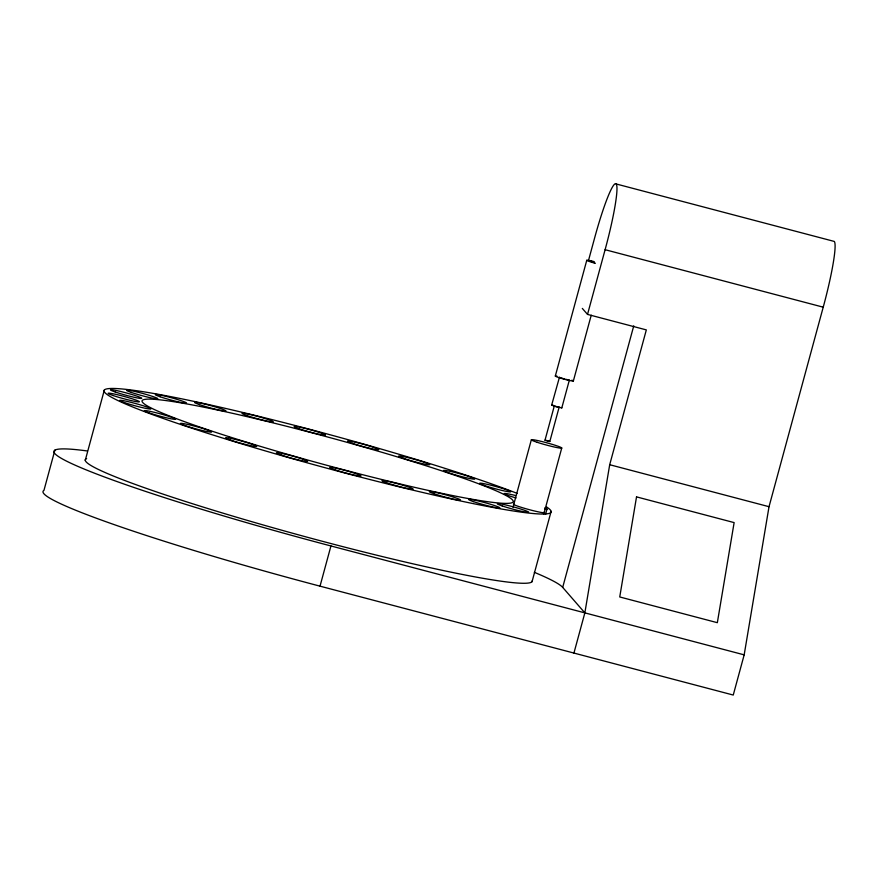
<?xml version="1.0" encoding="UTF-8"?>
<svg xmlns="http://www.w3.org/2000/svg" width="879" height="879" viewBox="0 0 879 879"><rect width="100%" height="100%" fill="white"/><g stroke="black" fill="none" stroke-linecap="round" stroke-linejoin="round"><path stroke-width="1.32" d="M573.932 653.064L584.854 612.872L609.696 464.716L646.329 329.9L587.524 314.407L582.316 308.419M54.883 450.169L43.961 490.372A264.063 18.877 15.2 0 0 320.022 586.161L733.251 695.047L744.172 654.855L769.026 506.7L823.227 307.178A62.079 6.582 -75.2 0 0 834.259 241.428L616.135 183.953A62.079 6.582 -75.2 0 0 594.687 237.726L588.589 260.173M85.263 460.321L104.326 390.078M320.022 586.161L330.943 545.958A264.063 18.877 15.2 0 1 94.141 473.045A264.063 18.877 15.2 0 1 87.428 450.982M513.006 507.227L531.323 439.83M555.308 376.058L586.776 260.261M569.416 379.893L561.813 407.889L556.121 406.724L551.649 405.131L559.494 377.102M559.143 407.153L549.814 441.511L548.848 441.379L545.002 440.214L554.33 405.845L556.022 406.483M587.524 314.407L605.104 249.702A62.079 6.582 -75.2 0 0 616.135 183.953M573.361 380.992L591.237 315.198M543.804 514.05L561.758 447.971M545.551 514.413L546.98 509.139M532.059 581.656L551.122 511.402M584.854 612.872L562.692 587.392L633.759 325.845M551.649 405.131L553.243 405.274M559.11 407.175L556.165 406.527M545.013 440.181L547.221 440.61M568.263 379.838L565.922 379.321M593.907 261.854L590.721 261.338L594.556 262.777M605.104 249.702L823.227 307.178M609.696 464.716L769.026 506.7M330.943 545.958L744.172 654.855M564.67 379.003L562.483 378.388M547.969 440.818L549.804 441.478M562.186 378.3L559.89 377.509M561.011 407.449L561.813 407.867M544.035 512.127A16.163 1.154 15.2 0 1 529.334 509.677A16.163 1.154 15.2 0 1 513.907 504.03M544.749 507.941A16.163 1.154 15.2 0 1 545.035 509.216M516.083 497.964A16.163 1.154 15.2 0 1 504.249 493.635A16.163 1.154 15.2 0 1 515.533 495.514M546.584 506.974A231.606 16.558 15.2 0 1 282.598 455.893A231.606 16.558 15.2 0 1 144.057 391.858A231.606 16.558 15.2 0 1 517.193 493.394M532.3 580.645A231.606 16.558 15.2 0 1 297.816 534.663A231.606 16.558 15.2 0 1 86.636 458.552M595.391 263.315A9.361 0.67 15.2 0 1 586.798 260.36A9.361 0.67 15.2 0 1 593.94 261.557M571.877 380.178A9.361 0.67 15.2 0 1 570.218 380.64A9.361 0.67 15.2 0 1 558.275 377.399A9.361 0.67 15.2 0 1 556.934 376.124M534.322 572.317A264.063 18.877 15.2 0 1 562.692 587.392M636.528 496.877L619.739 596.962L717.341 622.684L734.13 522.598L636.528 496.877M230.276 440.038A16.163 1.154 15.2 0 0 256.239 446.477A16.163 1.154 15.2 0 0 236.792 439.786A16.163 1.154 15.2 0 0 230.276 440.038M281.203 455.036A16.163 1.154 15.2 0 0 307.167 461.475A16.163 1.154 15.2 0 0 287.719 454.784A16.163 1.154 15.2 0 0 281.203 455.036M334.547 469.628A16.163 1.154 15.2 0 0 360.522 476.066A16.163 1.154 15.2 0 0 341.074 469.375A16.163 1.154 15.2 0 0 334.547 469.628M386.694 482.824A16.163 1.154 15.2 0 0 412.658 489.273A16.163 1.154 15.2 0 0 393.21 482.582A16.163 1.154 15.2 0 0 386.694 482.824M434.061 493.734A16.163 1.154 15.2 0 0 460.036 500.184A16.163 1.154 15.2 0 0 440.588 493.493A16.163 1.154 15.2 0 0 434.061 493.734M473.44 501.612A16.163 1.154 15.2 0 0 499.415 508.051A16.163 1.154 15.2 0 0 479.967 501.36A16.163 1.154 15.2 0 0 473.44 501.612M502.151 505.908A16.163 1.154 15.2 0 0 528.114 512.358A16.163 1.154 15.2 0 0 508.666 505.656A16.163 1.154 15.2 0 0 502.151 505.908M484.362 485.461A16.163 1.154 15.2 0 0 510.336 491.91A16.163 1.154 15.2 0 0 490.889 485.219A16.163 1.154 15.2 0 0 484.362 485.461M448.301 472.693A16.163 1.154 15.2 0 0 474.264 479.143A16.163 1.154 15.2 0 0 454.817 472.441A16.163 1.154 15.2 0 0 448.301 472.693M403.263 458.322A16.163 1.154 15.2 0 0 429.227 464.771A16.163 1.154 15.2 0 0 409.779 458.08A16.163 1.154 15.2 0 0 403.263 458.322M352.336 443.335A16.163 1.154 15.2 0 0 378.3 449.773A16.163 1.154 15.2 0 0 358.852 443.082A16.163 1.154 15.2 0 0 352.336 443.335M298.981 428.732A16.163 1.154 15.2 0 0 324.944 435.182A16.163 1.154 15.2 0 0 305.507 428.48A16.163 1.154 15.2 0 0 298.981 428.732M246.845 415.536A16.163 1.154 15.2 0 0 272.809 421.975A16.163 1.154 15.2 0 0 253.361 415.284A16.163 1.154 15.2 0 0 246.845 415.536M199.467 404.626A16.163 1.154 15.2 0 0 225.431 411.064A16.163 1.154 15.2 0 0 205.994 404.373A16.163 1.154 15.2 0 0 199.467 404.626M160.088 396.748A16.163 1.154 15.2 0 0 186.051 403.197A16.163 1.154 15.2 0 0 166.603 396.506A16.163 1.154 15.2 0 0 160.088 396.748M131.389 392.452A16.163 1.154 15.2 0 0 157.352 398.89A16.163 1.154 15.2 0 0 137.904 392.199A16.163 1.154 15.2 0 0 131.389 392.452M115.314 392.023A16.163 1.154 15.2 0 0 141.277 398.462A16.163 1.154 15.2 0 0 121.829 391.77A16.163 1.154 15.2 0 0 115.314 392.023M112.973 395.484A16.163 1.154 15.2 0 0 138.937 401.923A16.163 1.154 15.2 0 0 119.489 395.231A16.163 1.154 15.2 0 0 112.973 395.484M124.521 402.604A16.163 1.154 15.2 0 0 150.485 409.043A16.163 1.154 15.2 0 0 131.037 402.351A16.163 1.154 15.2 0 0 124.521 402.604M185.238 425.667A16.163 1.154 15.2 0 0 211.202 432.105A16.163 1.154 15.2 0 0 191.754 425.414A16.163 1.154 15.2 0 0 185.238 425.667M149.166 412.899A16.163 1.154 15.2 0 0 175.13 419.338A16.163 1.154 15.2 0 0 155.693 412.647A16.163 1.154 15.2 0 0 149.166 412.899M228.793 436.61A192.336 13.756 15.2 0 0 513.116 501.909A192.336 13.756 15.2 0 0 240.89 415.218A192.336 13.756 15.2 0 0 228.793 436.61M537.157 442.291A15.778 1.132 15.2 0 0 561.615 448.136A15.778 1.132 15.2 0 0 540.838 441.28A15.778 1.132 15.2 0 0 537.157 442.291"/></g></svg>
